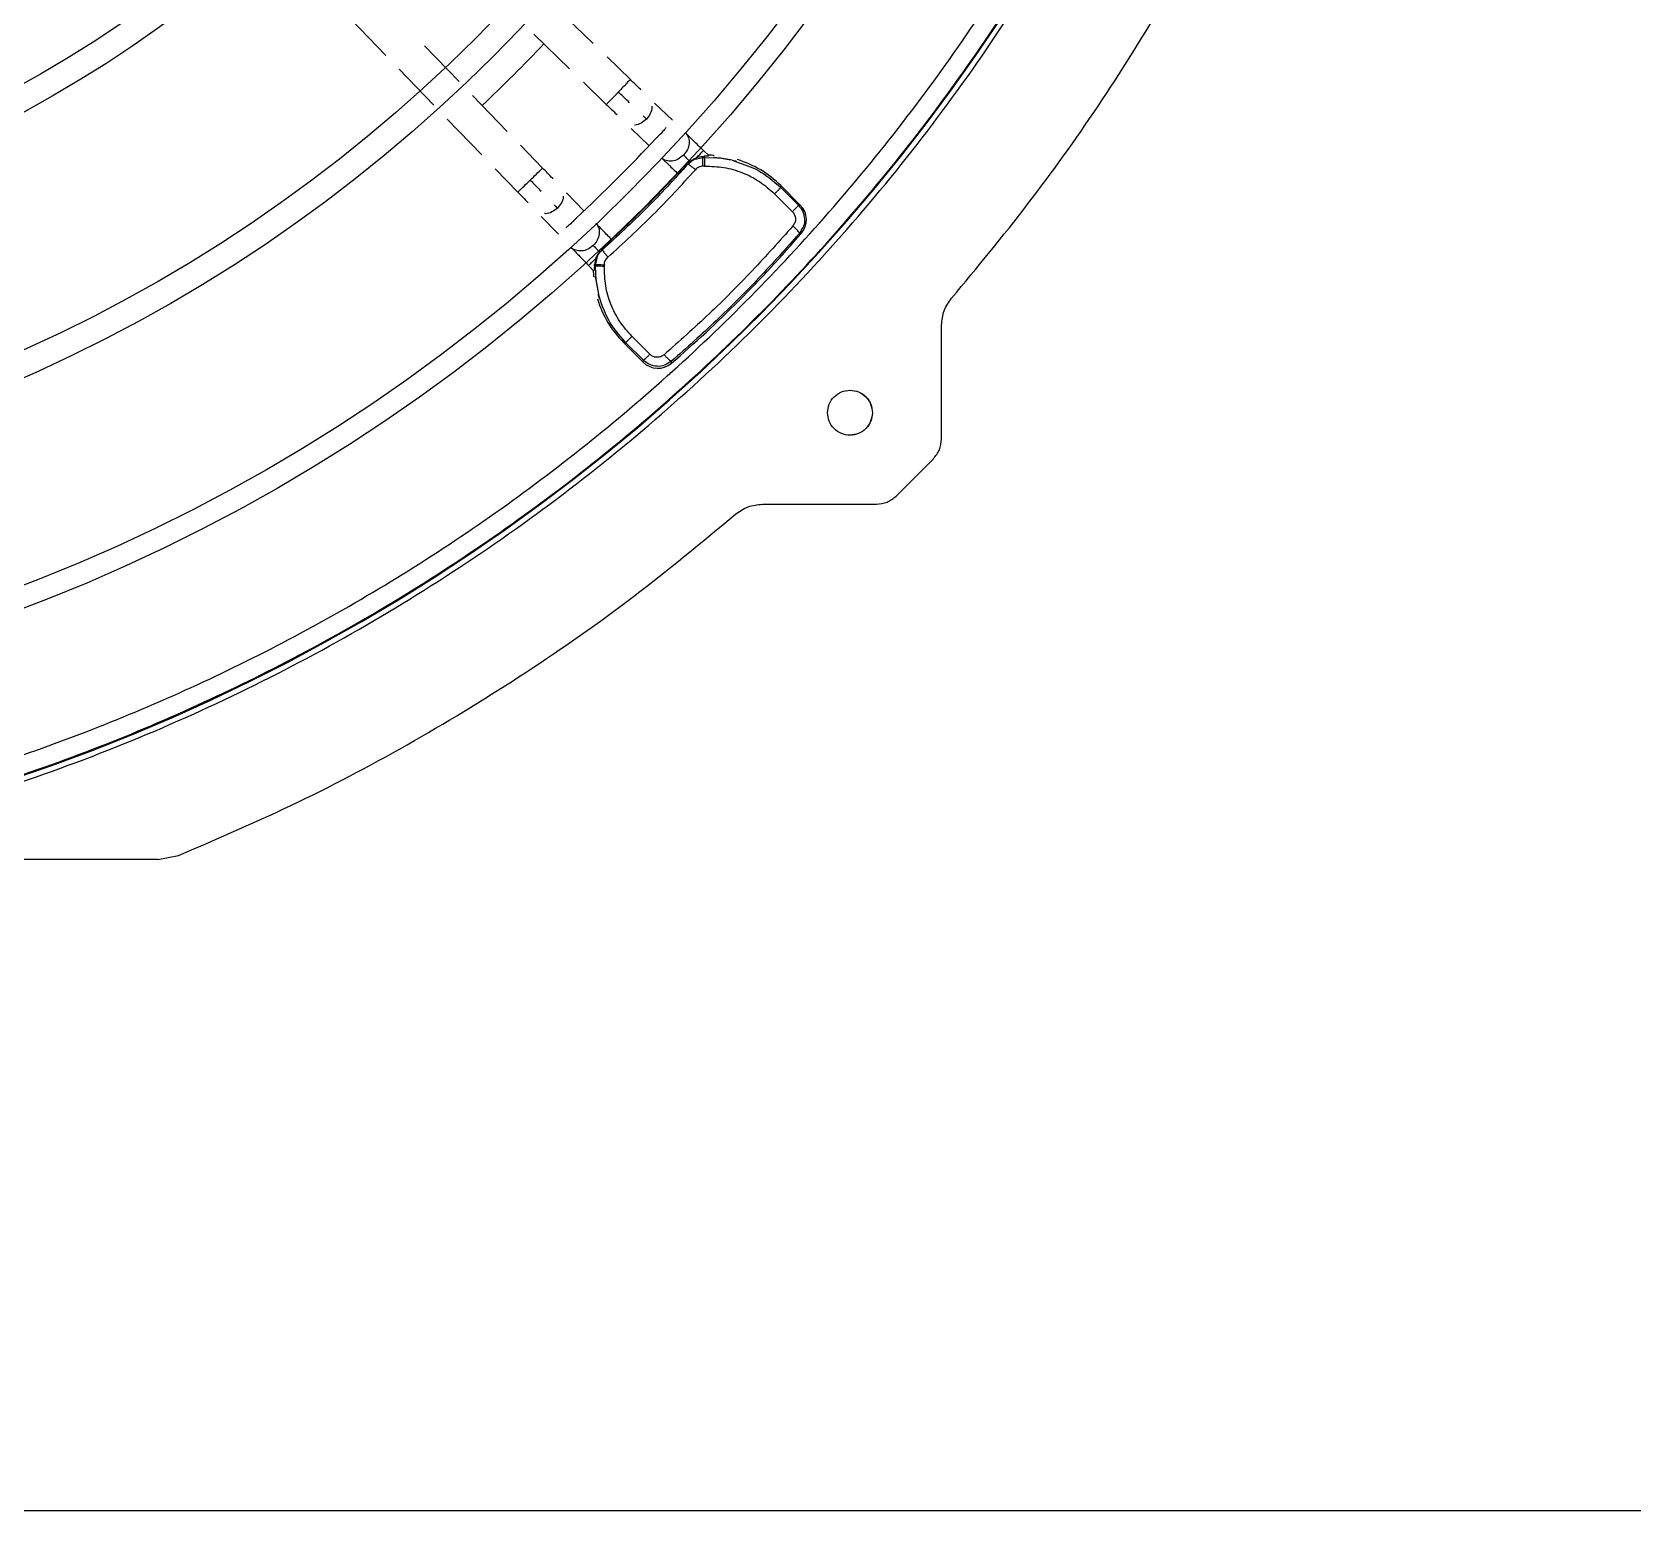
# Model space of a CAD drawing. Extents: x -24 to 296, y -58 to 147.
# Drawn here: x 120.64 to 129.76, y 22.58 to 31.01 of the extents above; entities that cross this region are included whole.
import ezdxf

# ---------------------------------------------------------------- set-up
doc = ezdxf.new("R2010")
doc.units = 0
doc.header["$MEASUREMENT"] = 0
doc.layers.get('0').update_dxf_attribs({"linetype": 'CONTINUOUS'})
doc.layers.add('0 Unit', color=7, linetype='CONTINUOUS')

msp = doc.modelspace()

# ---------------------------------------------------------------- linework, layer by layer
at = {"color": 7, "linetype": 'Continuous', "lineweight": 25}
for p, q in [((123.83718, 30.94879), (123.63288, 31.14633)), ((122.4577, 31.08498), (122.65566, 30.88025)), ((123.07335, 30.73145), (122.87656, 30.93497)), ((123.4999, 31.0011), (123.70304, 30.80467)), ((124.04948, 30.74352), (123.91664, 30.87197)), ((122.73175, 30.80155), (122.92922, 30.59733)), ((123.78246, 30.72788), (123.91261, 30.60204)), ((123.34747, 30.44795), (123.14983, 30.65236)), ((124.28913, 30.51109), (124.18806, 30.60923)), ((123.00566, 30.51827), (123.20238, 30.31481)), ((124.05388, 30.46513), (124.15625, 30.36574)), ((123.54953, 30.23897), (123.42381, 30.36899)), ((124.46104, 30.30499), (124.42678, 30.29768)), ((124.42786, 30.29165), (124.46154, 30.29954)), ((124.46104, 30.30499), (124.47027, 30.30568)), ((124.46154, 30.29954), (124.46104, 30.30499)), ((124.47082, 30.29984), (124.46154, 30.29954)), ((124.49827, 30.30841), (124.46658, 30.33905)), ((124.47027, 30.30568), (124.47082, 30.29984)), ((124.47082, 30.29984), (124.55111, 30.29695)), ((123.27943, 30.23512), (123.40802, 30.10214)), ((124.38987, 30.27652), (124.37695, 30.26418)), ((124.37695, 30.26418), (124.37732, 30.26011)), ((124.47266, 30.24964), (124.46322, 30.24934)), ((124.90717, 30.12719), (124.90643, 30.13903)), ((124.90643, 30.13903), (125.01801, 30.02744)), ((125.00741, 30.02701), (124.90717, 30.12719)), ((123.78508, 29.99458), (123.68652, 30.09696)), ((124.87134, 30.09185), (124.89143, 30.07176)), ((124.89143, 30.07176), (124.97312, 29.99015)), ((125.01801, 30.02744), (125.00741, 30.02701)), ((123.54172, 29.96353), (123.63972, 29.86173)), ((125.02413, 29.86711), (125.01319, 29.86658)), ((123.87406, 29.76071), (123.8864, 29.77363)), ((123.89064, 29.77344), (123.8864, 29.77363)), ((123.81127, 29.68382), (123.84199, 29.65205)), ((123.84481, 29.68024), (123.84552, 29.68947)), ((123.85092, 29.67993), (123.84481, 29.68024)), ((123.85288, 29.72378), (123.84552, 29.68947)), ((123.84552, 29.68947), (123.85122, 29.68922)), ((123.85122, 29.68922), (123.85092, 29.67993)), ((123.8538, 29.59964), (123.85092, 29.67993)), ((123.85122, 29.68922), (123.85808, 29.71842)), ((123.90153, 29.68765), (123.90122, 29.67821)), ((125.82301, 28.6935), (125.82301, 29.34311)), ((124.01121, 29.24381), (124.02357, 29.24359)), ((124.1228, 29.13222), (124.01121, 29.24381)), ((124.12374, 29.14334), (124.02357, 29.24359)), ((124.07912, 29.25944), (124.05903, 29.27953)), ((124.16072, 29.17775), (124.07912, 29.25944)), ((124.1228, 29.13222), (124.12374, 29.14334)), ((124.28313, 29.1261), (124.28419, 29.13757)), ((125.56355, 28.36882), (125.77689, 28.58216)), ((124.8026, 28.3227), (125.45221, 28.3227)), ((121.35589, 26.29725), (118.79918, 26.29725)), ((121.35589, 26.29725), (121.47537, 26.3208))]:
    msp.add_line(p, q, dxfattribs=at)
at = {"color": 8, "linetype": 'Continuous', "lineweight": 25}
for p, q in [((124.14114, 30.51795), (124.12215, 30.53638)), ((124.62909, 30.28347), (124.65481, 30.27344)), ((125.02879, 29.89413), (125.01319, 29.86658)), ((124.28419, 29.13757), (124.2552, 29.12116))]:
    msp.add_line(p, q, dxfattribs=at)
at = {"color": 8, "linetype": 'Continuous', "lineweight": 25, "flags": 128}
msp.add_lwpolyline([(123.98124, 30.6728), (123.95504, 30.64572), (123.9328, 30.62277), (123.9179, 30.60743), (123.91261, 30.60204), (123.91261, 30.60204)], dxfattribs=at)
for centre, radius in [((117.06027, 37.08527), 9.99706), ((117.06027, 37.08465), 9.87436), ((117.06027, 37.08527), 8.78089), ((117.06027, 37.08465), 8.63615), ((117.06027, 37.08465), 7.41998), ((117.06646, 37.08475), 7.27453)]:
    msp.add_circle(centre, radius)
at = {"color": 7, "linetype": 'Continuous', "lineweight": 25}
for centre, radius, start, end in [((117.06539, 37.08465), 10.89215, 277.952419, 82.047581), ((117.06213, 37.08268), 8.93423, 313.437539, 316.623841), ((117.06563, 37.0855), 9.76894, 313.118297, 316.88199), ((119.80808, 34.34213), 6.11841, 312.506864, 317.495239), ((119.80794, 34.34228), 6.87283, 310.627711, 319.372428)]:
    msp.add_arc(centre, radius, start, end, dxfattribs=at)
at = {"color": 8, "linetype": 'Continuous', "lineweight": 25}
for centre, radius, start, end in [((119.79671, 34.79244), 6.45294, 315.849598, 316.359274), ((112.49025, 41.57121), 15.83438, 313.946005, 314.301587), ((116.06565, 37.79016), 10.63091, 313.68259, 314.213901)]:
    msp.add_arc(centre, radius, start, end, dxfattribs=at)
at = {"color": 7, "linetype": 'Continuous', "lineweight": 25}
for centre, major_axis, ratio, start_param, end_param in [((124.48912, 29.72066), (-0.01094, 0.5912), 0.9987336, 6.1992249, 6.2553316), ((124.48912, 29.72066), (-0.01094, 0.5912), 0.9987336, 5.4799131, 5.9712328), ((124.93435, 29.94396), (0.11816, 0.00449), 0.9988707, 5.5366603, 7.0300514), ((124.42957, 29.66112), (0.5912, -0.01099), 0.9987384, 3.1690939, 3.23078), ((124.42957, 29.66112), (0.5912, -0.01099), 0.9987384, 3.4485214, 3.9449501), ((124.20627, 29.21588), (0.00447, 0.11816), 0.9988658, 2.3945521, 3.8879404)]:
    msp.add_ellipse(centre, major_axis=major_axis, ratio=ratio, start_param=start_param, end_param=end_param, dxfattribs=at)
for points, knots in [([(109.23498, 29.67323), (109.37751, 29.5275), (109.66466, 29.23391), (110.12951, 28.82273), (110.62209, 28.4322), (111.14336, 28.06741), (111.69139, 27.73023), (112.26412, 27.42362), (112.85892, 27.1501), (113.47241, 26.91205), (114.10158, 26.71121), (114.7431, 26.549), (115.39336, 26.42645), (116.04865, 26.34414), (116.70536, 26.30218), (117.36004, 26.30026), (118.0086, 26.33765), (118.64761, 26.41313), (119.27389, 26.52507), (119.88521, 26.67179), (120.47912, 26.85127), (121.05641, 27.06239), (121.62081, 27.30589), (122.17552, 27.58379), (122.72037, 27.89745), (123.25218, 28.24666), (123.76817, 28.63109), (124.2649, 29.04975), (124.73906, 29.50117), (125.18718, 29.98307), (125.60653, 30.4933), (125.99455, 31.0293), (126.34897, 31.58809), (126.66787, 32.16644), (126.9498, 32.76104), (127.19378, 33.36857), (127.39897, 33.98495), (127.56525, 34.60654), (127.69293, 35.2298), (127.78278, 35.85204), (127.83575, 36.47021), (127.85318, 37.08465), (127.83576, 37.69909), (127.78278, 38.31725), (127.69293, 38.93949), (127.56525, 39.56275), (127.39897, 40.18435), (127.19378, 40.80073), (126.94981, 41.40825), (126.66788, 42.00285), (126.34898, 42.58121), (125.99456, 43.14), (125.60653, 43.67599), (125.18719, 44.18622), (124.73908, 44.66812), (124.26491, 45.11955), (123.76817, 45.53821), (123.25219, 45.92265), (122.72039, 46.27184), (122.17554, 46.58551), (121.62082, 46.86342), (121.05642, 47.10692), (120.47913, 47.31803), (119.88523, 47.49751), (119.2739, 47.64423), (118.64762, 47.75618), (118.00861, 47.83165), (117.36005, 47.86905), (116.70538, 47.86713), (116.04866, 47.82517), (115.39337, 47.74286), (114.7431, 47.62031), (114.10159, 47.4581), (113.47242, 47.25726), (112.85893, 47.01922), (112.26412, 46.74569), (111.69139, 46.43908), (111.14337, 46.1019), (110.6221, 45.73712), (110.12952, 45.34658), (109.66467, 44.93541), (109.37752, 44.64181), (109.23498, 44.49608)], [0, 0, 0, 0, 0.0118959, 0.0239658, 0.0361965, 0.0485736, 0.0610819, 0.0737347, 0.0864717, 0.0992743, 0.1121235, 0.125, 0.1378763, 0.1507253, 0.1635279, 0.1762651, 0.1889181, 0.2014262, 0.2138032, 0.2260338, 0.2381039, 0.25, 0.2618959, 0.2739658, 0.2861965, 0.2985736, 0.311082, 0.3237347, 0.3364717, 0.3492743, 0.3621235, 0.375, 0.3878762, 0.4007253, 0.4135279, 0.4262651, 0.4389181, 0.4514262, 0.4638031, 0.4760338, 0.4881039, 0.5, 0.5118959, 0.5239658, 0.5361965, 0.5485736, 0.5610819, 0.5737347, 0.5864717, 0.5992743, 0.6121235, 0.625, 0.6378762, 0.6507253, 0.6635279, 0.676265, 0.688918, 0.7014261, 0.7138031, 0.7260338, 0.7381039, 0.75, 0.7618958, 0.7739658, 0.7861964, 0.7985736, 0.8110819, 0.8237347, 0.8364717, 0.8492743, 0.8621235, 0.875, 0.8878762, 0.9007253, 0.9135279, 0.926265, 0.9389181, 0.9514262, 0.9638031, 0.9760338, 0.988104, 1, 1, 1, 1]), ([(118.54396, 26.29726), (118.75839, 26.33043), (119.18725, 26.39676), (119.82154, 26.54477), (120.44636, 26.72766), (121.059, 26.94829), (121.65741, 27.20492), (122.23941, 27.49689), (122.80293, 27.8231), (123.34596, 28.18239), (123.86655, 28.57348), (124.36285, 28.99497), (124.83308, 29.44536), (125.27557, 29.92303), (125.68873, 30.42629), (126.07109, 30.95332), (126.42129, 31.50226), (126.73806, 32.07114), (127.02029, 32.65793), (127.26696, 33.26052), (127.47719, 33.87678), (127.65023, 34.50449), (127.78546, 35.14143), (127.8824, 35.7853), (127.9407, 36.43381), (127.96016, 37.08465), (127.9407, 37.73549), (127.8824, 38.384), (127.78546, 39.02787), (127.65023, 39.6648), (127.47719, 40.29252), (127.26696, 40.90878), (127.02029, 41.51137), (126.73807, 42.09816), (126.42129, 42.66704), (126.0711, 43.21598), (125.68874, 43.74301), (125.27558, 44.24627), (124.83309, 44.72394), (124.36286, 45.17433), (123.86656, 45.59582), (123.34597, 45.98691), (122.80294, 46.3462), (122.23942, 46.67241), (121.65742, 46.96439), (121.05901, 47.22102), (120.44637, 47.44164), (119.82155, 47.62453), (119.18726, 47.77254), (118.7584, 47.83888), (118.54397, 47.87205)], [0, 0, 0, 0, 0.0208333, 0.0416666, 0.0625, 0.0833333, 0.1041666, 0.125, 0.1458333, 0.1666667, 0.1875, 0.2083334, 0.2291667, 0.25, 0.2708333, 0.2916666, 0.3125, 0.3333333, 0.3541666, 0.375, 0.3958333, 0.4166667, 0.4375, 0.4583333, 0.4791667, 0.5, 0.5208333, 0.5416666, 0.5625, 0.5833333, 0.6041666, 0.625, 0.6458333, 0.6666666, 0.6875, 0.7083333, 0.7291666, 0.75, 0.7708333, 0.7916667, 0.8125, 0.8333333, 0.8541667, 0.875, 0.8958333, 0.9166667, 0.9375, 0.9583333, 0.9791667, 1, 1, 1, 1]), ([(118.79918, 26.29725), (119.05203, 26.3433), (119.55775, 26.43539), (120.30159, 26.64089), (121.02992, 26.8945), (121.73834, 27.19985), (122.42353, 27.5541), (123.08203, 27.95585), (123.71058, 28.40299), (124.30604, 28.89335), (124.86545, 29.42445), (125.38603, 29.99367), (125.86519, 30.59817), (126.30054, 31.23494), (126.68992, 31.90082), (127.03139, 32.59249), (127.32326, 33.30652), (127.56406, 34.03934), (127.75261, 34.78731), (127.88796, 35.54672), (127.96944, 36.31377), (127.99664, 37.08466), (127.96944, 37.85556), (127.88796, 38.62261), (127.75261, 39.38201), (127.56406, 40.12999), (127.32325, 40.86281), (127.03139, 41.57683), (126.68991, 42.2685), (126.30053, 42.93438), (125.86518, 43.57116), (125.38602, 44.17565), (124.86544, 44.74487), (124.30602, 45.27598), (123.71056, 45.76632), (123.08202, 46.21347), (122.42352, 46.61522), (121.73832, 46.96947), (121.0299, 47.27481), (120.30157, 47.52842), (119.55773, 47.73393), (119.05202, 47.82601), (118.79916, 47.87206)], [0, 0, 0, 0, 0.025, 0.05, 0.075, 0.1, 0.125, 0.15, 0.175, 0.2, 0.225, 0.25, 0.275, 0.3, 0.325, 0.35, 0.375, 0.4, 0.425, 0.45, 0.475, 0.5, 0.525, 0.55, 0.575, 0.6, 0.625, 0.65, 0.675, 0.7, 0.725, 0.75, 0.775, 0.8, 0.825, 0.85, 0.875, 0.9, 0.925, 0.95, 0.975, 1, 1, 1, 1]), ([(125.88015, 29.49715), (126.02691, 29.67376), (126.32045, 30.02697), (126.72001, 30.58866), (127.08796, 31.17119), (127.42016, 31.77496), (127.71623, 32.3972), (127.97491, 33.0359), (128.19536, 33.68878), (128.37679, 34.35357), (128.51856, 35.02792), (128.62019, 35.70948), (128.68131, 36.39586), (128.7017, 37.08465), (128.68131, 37.77345), (128.62019, 38.45983), (128.51856, 39.14139), (128.37679, 39.81574), (128.19536, 40.48053), (127.97491, 41.13341), (127.71623, 41.77211), (127.42016, 42.39435), (127.08796, 42.99812), (126.72001, 43.58065), (126.32045, 44.14233), (126.02691, 44.49555), (125.88015, 44.67216)], [0, 0, 0, 0, 0.0416667, 0.0833334, 0.1250001, 0.1666667, 0.2083333, 0.2500001, 0.2916667, 0.3333334, 0.375, 0.4166667, 0.4583334, 0.5, 0.5416667, 0.5833334, 0.625, 0.6666667, 0.7083333, 0.75, 0.7916667, 0.8333333, 0.875, 0.9166667, 0.9583333, 1, 1, 1, 1]), ([(124.04491, 30.6112), (124.03326, 30.62248), (124.01243, 30.64264), (123.99078, 30.66358), (123.98124, 30.6728)], [0, 0, 0, 0, 0.5595947, 1, 1, 1, 1]), ([(124.10932, 30.68561), (124.10863, 30.68629), (124.09968, 30.69495), (124.07922, 30.71476), (124.05937, 30.73396), (124.04944, 30.74356)], [0, 0, 0, 0, 0.0404273, 0.5200487, 1, 1, 1, 1]), ([(123.91261, 30.60204), (123.92253, 30.59245), (123.94235, 30.57328), (123.96357, 30.55274), (123.9732, 30.54341), (123.97465, 30.542)], [0, 0, 0, 0, 0.4595535, 0.9186406, 1, 1, 1, 1]), ([(124.22495, 30.43658), (124.21913, 30.43076), (124.20892, 30.42055), (124.2002, 30.41206), (124.19644, 30.4084)], [0, 0, 0, 0, 0.5692756, 1, 1, 1, 1]), ([(124.25294, 30.46926), (124.24937, 30.46497), (124.24103, 30.45495), (124.2308, 30.44326), (124.22495, 30.43658)], [0, 0, 0, 0, 0.4276662, 1, 1, 1, 1]), ([(124.46658, 30.33905), (124.45659, 30.34871), (124.43663, 30.36802), (124.40846, 30.39528), (124.38313, 30.41983), (124.37033, 30.43224), (124.36393, 30.43845)], [0, 0, 0, 0, 0.2501721, 0.5001148, 0.7499855, 1, 1, 1, 1]), ([(124.2268, 30.29723), (124.23276, 30.29144), (124.24469, 30.27986), (124.26803, 30.25725), (124.29396, 30.23214), (124.31254, 30.21417), (124.32183, 30.20519)], [0, 0, 0, 0, 0.2501228, 0.5000006, 0.7499829, 1, 1, 1, 1]), ([(124.38987, 30.27652), (124.38166, 30.28447), (124.36699, 30.29867), (124.35705, 30.30831), (124.35268, 30.31255)], [0, 0, 0, 0, 0.5597948, 1, 1, 1, 1]), ([(124.38987, 30.27652), (124.39539, 30.28069), (124.40716, 30.28958), (124.41998, 30.29487), (124.42678, 30.29768)], [0, 0, 0, 0, 0.4691273, 1, 1, 1, 1]), ([(124.46322, 30.24934), (124.46301, 30.25592), (124.46259, 30.26908), (124.46206, 30.2851), (124.46167, 30.2965), (124.46159, 30.29853), (124.46154, 30.29954)], [0, 0, 0, 0, 0.2500051, 0.5000034, 0.7500065, 1, 1, 1, 1]), ([(124.49733, 30.30902), (124.49749, 30.30896), (124.49826, 30.30864), (124.49642, 30.3081), (124.48974, 30.30715), (124.4783, 30.30629), (124.47027, 30.30568)], [0, 0, 0, 0, 0.0544413, 0.2667928, 0.4847306, 1, 1, 1, 1]), ([(124.47082, 30.29984), (124.47087, 30.29883), (124.47099, 30.2968), (124.47142, 30.2854), (124.47199, 30.26938), (124.47244, 30.25622), (124.47266, 30.24964)], [0, 0, 0, 0, 0.2500052, 0.4999953, 0.7499948, 1, 1, 1, 1]), ([(124.52562, 30.30126), (124.52595, 30.30098), (124.5266, 30.30043), (124.53427, 30.29922), (124.54312, 30.29804), (124.54933, 30.29719), (124.55111, 30.29695)], [0, 0, 0, 0, 0.2874692, 0.5741911, 0.8783157, 1, 1, 1, 1]), ([(124.62908, 30.28347), (124.62367, 30.28443), (124.6124, 30.28643), (124.59904, 30.28836), (124.58486, 30.29074), (124.57004, 30.29368), (124.55738, 30.29587), (124.55111, 30.29695)], [0, 0, 0, 0, 0.2240368, 0.4664933, 0.4817515, 0.7432779, 1, 1, 1, 1]), ([(123.61053, 30.17583), (123.60884, 30.17758), (123.59923, 30.18754), (123.57837, 30.20914), (123.55915, 30.22903), (123.54953, 30.23897)], [0, 0, 0, 0, 0.0962934, 0.547993, 1, 1, 1, 1]), ([(124.37732, 30.26011), (124.29985, 30.17537), (124.14492, 30.00589), (123.9754, 29.85092), (123.89064, 29.77344)], [0, 0, 0, 0, 0.5000017, 1, 1, 1, 1]), ([(123.92161, 29.73043), (124.00853, 29.80981), (124.18236, 29.96857), (124.34109, 30.14237), (124.42045, 30.22927)], [0, 0, 0, 0, 0.4999983, 1, 1, 1, 1]), ([(124.32069, 30.20727), (124.3208, 30.20711), (124.32106, 30.20672), (124.32571, 30.21072), (124.33401, 30.21866), (124.34613, 30.231), (124.36078, 30.24645), (124.37157, 30.25828), (124.37695, 30.26418)], [0, 0, 0, 0, 0.1117362, 0.2735464, 0.4507769, 0.6377523, 0.8195448, 1, 1, 1, 1]), ([(124.42045, 30.22927), (124.41536, 30.23361), (124.40482, 30.24257), (124.39103, 30.25306), (124.38082, 30.25974), (124.37846, 30.25999), (124.37732, 30.26011)], [0, 0, 0, 0, 0.2418938, 0.5000354, 0.7581642, 1, 1, 1, 1]), ([(124.46322, 30.24934), (124.45921, 30.24898), (124.45113, 30.24824), (124.43965, 30.24395), (124.42902, 30.23786), (124.4233, 30.23212), (124.42045, 30.22927)], [0, 0, 0, 0, 0.2478068, 0.4994052, 0.75117, 1, 1, 1, 1]), ([(124.47266, 30.24964), (124.50948, 30.24866), (124.5831, 30.2467), (124.68957, 30.21513), (124.78881, 30.16529), (124.84383, 30.11633), (124.87134, 30.09185)], [0, 0, 0, 0, 0.2499933, 0.4999925, 0.7499947, 1, 1, 1, 1]), ([(124.62909, 30.28347), (124.63407, 30.28242), (124.64405, 30.28031), (124.65232, 30.27873), (124.65355, 30.27891), (124.65405, 30.27899)], [0, 0, 0, 0, 0.3719344, 0.7451165, 1, 1, 1, 1]), ([(124.65481, 30.27344), (124.69633, 30.26), (124.79061, 30.22947), (124.86534, 30.16389), (124.90717, 30.12719)], [0, 0, 0, 0, 0.4402892, 1, 1, 1, 1]), ([(123.47899, 30.17055), (123.49073, 30.15841), (123.51168, 30.13674), (123.53173, 30.11598), (123.54056, 30.10685)], [0, 0, 0, 0, 0.5600454, 1, 1, 1, 1]), ([(124.90717, 30.12719), (124.90649, 30.12656), (124.90513, 30.12532), (124.89701, 30.11734), (124.88551, 30.10597), (124.87607, 30.09656), (124.87134, 30.09185)], [0, 0, 0, 0, 0.2500053, 0.5, 0.750004, 1, 1, 1, 1]), ([(123.40802, 30.10214), (123.41759, 30.09223), (123.43674, 30.07243), (123.45628, 30.05219), (123.46471, 30.04346), (123.46519, 30.04297)], [0, 0, 0, 0, 0.4857743, 0.9710733, 1, 1, 1, 1]), ([(125.00741, 30.02701), (125.00691, 30.02621), (125.00592, 30.02461), (124.99827, 30.01616), (124.98714, 30.00442), (124.97779, 29.99491), (124.97312, 29.99015)], [0, 0, 0, 0, 0.2500032, 0.4999918, 0.7499989, 1, 1, 1, 1]), ([(125.00741, 30.02701), (125.01671, 30.01549), (125.03534, 29.99238), (125.04364, 29.94913), (125.04138, 29.9143), (125.03139, 29.8983), (125.02879, 29.89413)], [0, 0, 0, 0, 0.3037493, 0.6089884, 0.8981181, 1, 1, 1, 1]), ([(123.71462, 29.92624), (123.70793, 29.92039), (123.69624, 29.91015), (123.6862, 29.90179), (123.6819, 29.89822)], [0, 0, 0, 0, 0.5722652, 1, 1, 1, 1]), ([(123.74276, 29.95472), (123.7391, 29.95096), (123.73063, 29.94225), (123.72041, 29.93204), (123.71462, 29.92624)], [0, 0, 0, 0, 0.4320892, 1, 1, 1, 1]), ([(124.97312, 29.99015), (124.97379, 29.98946), (124.9764, 29.98678), (124.981, 29.98084), (124.98776, 29.96856), (124.992, 29.95003), (124.98864, 29.92724), (124.98014, 29.91493), (124.97588, 29.90875)], [0, 0, 0, 0, 0.0321913, 0.1254224, 0.2507651, 0.4998717, 0.7492849, 1, 1, 1, 1]), ([(123.94519, 29.82852), (123.93623, 29.83779), (123.91831, 29.85633), (123.8933, 29.88222), (123.87082, 29.90553), (123.85934, 29.91745), (123.85359, 29.92341)], [0, 0, 0, 0, 0.2501404, 0.500153, 0.7499964, 1, 1, 1, 1]), ([(124.97588, 29.90875), (124.89954, 29.82309), (124.74632, 29.65117), (124.50015, 29.40502), (124.32801, 29.25155), (124.24214, 29.175)], [0, 0, 0, 0, 0.332318, 0.6669455, 1, 1, 1, 1]), ([(125.01319, 29.86658), (124.9371, 29.7813), (124.78478, 29.6106), (124.54024, 29.36606), (124.36949, 29.21368), (124.28419, 29.13757)], [0, 0, 0, 0, 0.3331345, 0.6668655, 1, 1, 1, 1]), ([(125.01319, 29.86658), (125.01306, 29.8679), (125.01278, 29.87065), (125.00463, 29.88094), (124.99183, 29.89432), (124.98108, 29.90406), (124.97588, 29.90875)], [0, 0, 0, 0, 0.241075, 0.4998191, 0.7586658, 1, 1, 1, 1]), ([(123.71177, 29.7869), (123.71798, 29.78045), (123.73041, 29.76755), (123.75499, 29.74208), (123.78229, 29.71381), (123.80164, 29.69379), (123.81131, 29.68378)], [0, 0, 0, 0, 0.2501262, 0.5000456, 0.7499455, 1, 1, 1, 1]), ([(123.8381, 29.79797), (123.84366, 29.7922), (123.85361, 29.78187), (123.86779, 29.76719), (123.87406, 29.76071)], [0, 0, 0, 0, 0.5583276, 1, 1, 1, 1]), ([(123.85288, 29.72378), (123.85569, 29.73059), (123.86099, 29.74341), (123.86989, 29.75519), (123.87406, 29.76071)], [0, 0, 0, 0, 0.5308857, 1, 1, 1, 1]), ([(123.8864, 29.77363), (123.89229, 29.779), (123.90411, 29.78978), (123.91938, 29.80426), (123.93174, 29.81638), (123.93994, 29.82495), (123.94389, 29.82957), (123.94325, 29.82959), (123.94304, 29.8296)], [0, 0, 0, 0, 0.1809121, 0.363162, 0.5452202, 0.7282625, 0.9095708, 1, 1, 1, 1]), ([(123.89064, 29.77344), (123.89078, 29.77231), (123.89106, 29.76998), (123.89778, 29.75981), (123.9083, 29.74605), (123.91727, 29.73552), (123.92161, 29.73043)], [0, 0, 0, 0, 0.2418541, 0.4999864, 0.7581274, 1, 1, 1, 1]), ([(123.84481, 29.68024), (123.84419, 29.67218), (123.8433, 29.66073), (123.8423, 29.65398), (123.84173, 29.65211), (123.84139, 29.65289), (123.84132, 29.65306)], [0, 0, 0, 0, 0.5128881, 0.7297074, 0.9412703, 1, 1, 1, 1]), ([(123.90122, 29.67821), (123.89464, 29.67843), (123.88148, 29.67887), (123.86543, 29.67941), (123.85399, 29.6798), (123.85194, 29.67988), (123.85092, 29.67993)], [0, 0, 0, 0, 0.2499992, 0.4999941, 0.7500069, 1, 1, 1, 1]), ([(123.85122, 29.68922), (123.85224, 29.68919), (123.8543, 29.68913), (123.86573, 29.68878), (123.88179, 29.68827), (123.89495, 29.68786), (123.90153, 29.68765)], [0, 0, 0, 0, 0.2500093, 0.5000047, 0.7500127, 1, 1, 1, 1]), ([(124.05903, 29.27953), (124.03455, 29.30704), (123.98559, 29.36207), (123.93573, 29.4613), (123.90416, 29.56777), (123.9022, 29.6414), (123.90122, 29.67821)], [0, 0, 0, 0, 0.2500021, 0.4999996, 0.7500004, 1, 1, 1, 1]), ([(123.90153, 29.68765), (123.9019, 29.69166), (123.90264, 29.69975), (123.90693, 29.71123), (123.91302, 29.72186), (123.91876, 29.72758), (123.92161, 29.73043)], [0, 0, 0, 0, 0.2478493, 0.4994389, 0.751195, 1, 1, 1, 1]), ([(123.8538, 29.59964), (123.8531, 29.6048), (123.85181, 29.6143), (123.85038, 29.62372), (123.84973, 29.62459), (123.8494, 29.62504)], [0, 0, 0, 0, 0.3668154, 0.6760527, 1, 1, 1, 1]), ([(123.8538, 29.59964), (123.85489, 29.59338), (123.8571, 29.58073), (123.86004, 29.56591), (123.86143, 29.55763), (123.86201, 29.55409), (123.86307, 29.54748), (123.86481, 29.5356), (123.86633, 29.52708), (123.86729, 29.52167)], [0, 0, 0, 0, 0.2566103, 0.518061, 0.5332531, 0.5598776, 0.6474537, 0.7762028, 1, 1, 1, 1]), ([(124.02357, 29.24359), (123.98717, 29.28559), (123.91605, 29.36767), (123.88328, 29.47114), (123.86728, 29.52167)], [0, 0, 0, 0, 0.5117156, 1, 1, 1, 1]), ([(123.87167, 29.49661), (123.87174, 29.4974), (123.87189, 29.49899), (123.87011, 29.50811), (123.86823, 29.51712), (123.86728, 29.52167)], [0, 0, 0, 0, 0.3319394, 0.6632698, 1, 1, 1, 1]), ([(125.82301, 29.34311), (125.82562, 29.37135), (125.83084, 29.42783), (125.86371, 29.47404), (125.88015, 29.49715)], [0, 0, 0, 0, 0.4999989, 1, 1, 1, 1]), ([(124.02357, 29.24359), (124.02421, 29.24428), (124.02548, 29.24567), (124.0335, 29.25383), (124.0449, 29.26535), (124.05432, 29.2748), (124.05903, 29.27953)], [0, 0, 0, 0, 0.250002, 0.4999977, 0.7500326, 1, 1, 1, 1]), ([(124.12374, 29.14334), (124.12455, 29.14385), (124.12619, 29.14488), (124.13468, 29.15257), (124.14644, 29.16372), (124.15596, 29.17308), (124.16072, 29.17775)], [0, 0, 0, 0, 0.2499991, 0.5000018, 0.7499908, 1, 1, 1, 1]), ([(124.2552, 29.12116), (124.25149, 29.11886), (124.23593, 29.10923), (124.2016, 29.10715), (124.15837, 29.1154), (124.13526, 29.13404), (124.12374, 29.14334)], [0, 0, 0, 0, 0.0915364, 0.3839845, 0.6927482, 1, 1, 1, 1]), ([(124.24214, 29.175), (124.23596, 29.17074), (124.22365, 29.16224), (124.20083, 29.15887), (124.17963, 29.16374), (124.16677, 29.17189), (124.16142, 29.17708), (124.16072, 29.17775)], [0, 0, 0, 0, 0.2509261, 0.5005154, 0.7498049, 0.9674897, 1, 1, 1, 1]), ([(124.28419, 29.13757), (124.28288, 29.13772), (124.28016, 29.13803), (124.26991, 29.14623), (124.25655, 29.15905), (124.24683, 29.16981), (124.24214, 29.175)], [0, 0, 0, 0, 0.2412463, 0.500056, 0.7588462, 1, 1, 1, 1]), ([(125.17323, 28.84436), (125.17516, 28.86112), (125.17901, 28.89466), (125.20863, 28.93731), (125.25099, 28.96581), (125.30135, 28.97582), (125.35172, 28.96581), (125.39407, 28.93731), (125.4237, 28.89466), (125.42755, 28.86112), (125.42948, 28.84436)], [0, 0, 0, 0, 0.1249991, 0.2499963, 0.3750017, 0.5000008, 0.6249999, 0.7500004, 0.8750009, 1, 1, 1, 1]), ([(125.30057, 28.97248), (125.31736, 28.97055), (125.35094, 28.9667), (125.39329, 28.93707), (125.42292, 28.89472), (125.42677, 28.86114), (125.4287, 28.84436)], [0, 0, 0, 0, 0.2499987, 0.5, 0.7500013, 1, 1, 1, 1]), ([(125.42948, 28.84436), (125.42755, 28.82759), (125.4237, 28.79405), (125.39407, 28.7514), (125.35172, 28.7229), (125.30135, 28.71289), (125.25099, 28.7229), (125.20863, 28.7514), (125.17901, 28.79405), (125.17516, 28.82759), (125.17323, 28.84436)], [0, 0, 0, 0, 0.125004, 0.2500035, 0.3749998, 0.4999992, 0.6249986, 0.7499997, 0.874996, 1, 1, 1, 1]), ([(125.4287, 28.84436), (125.42677, 28.82757), (125.42292, 28.79399), (125.39329, 28.75164), (125.35094, 28.72201), (125.31736, 28.71816), (125.30057, 28.71623)], [0, 0, 0, 0, 0.2500084, 0.5000079, 0.7500009, 1, 1, 1, 1]), ([(125.77689, 28.58216), (125.79004, 28.59845), (125.81634, 28.63104), (125.82079, 28.67268), (125.82301, 28.6935)], [0, 0, 0, 0, 0.4999937, 1, 1, 1, 1]), ([(124.64856, 28.26556), (124.67167, 28.28199), (124.71788, 28.31487), (124.77436, 28.32009), (124.8026, 28.3227)], [0, 0, 0, 0, 0.499999, 1, 1, 1, 1]), ([(125.45221, 28.3227), (125.47303, 28.32492), (125.51467, 28.32936), (125.54725, 28.35567), (125.56355, 28.36882)], [0, 0, 0, 0, 0.5000135, 1, 1, 1, 1]), ([(121.47538, 26.3208), (121.70416, 26.41964), (122.16174, 26.61732), (122.82231, 26.96876), (123.45982, 27.35947), (124.07281, 27.78856), (124.45664, 28.10656), (124.64856, 28.26556)], [0, 0, 0, 0, 0.1999999, 0.3999998, 0.5999995, 0.7999997, 1, 1, 1, 1])]:
    msp.add_open_spline(points, degree=3, knots=knots, dxfattribs=at)
at = {"color": 8, "linetype": 'Continuous', "lineweight": 25}
for points, knots in [([(124.04942, 30.74354), (124.04842, 30.74248), (124.04643, 30.74035), (124.03069, 30.724), (124.00813, 30.70062), (123.9902, 30.68207), (123.98124, 30.6728)], [0, 0, 0, 0, 0.2492735, 0.4995169, 0.7497613, 1, 1, 1, 1]), ([(124.17194, 30.59115), (124.17228, 30.58884), (124.1742, 30.57553), (124.16476, 30.54803), (124.14901, 30.52798), (124.14114, 30.51795)], [0, 0, 0, 0, 0.0947503, 0.5473763, 1, 1, 1, 1]), ([(124.14114, 30.51795), (124.13139, 30.50979), (124.11189, 30.49346), (124.08585, 30.4831), (124.07355, 30.48428), (124.07234, 30.4844)], [0, 0, 0, 0, 0.4742446, 0.9484622, 1, 1, 1, 1]), ([(124.36389, 30.43843), (124.37033, 30.43017), (124.38324, 30.4136), (124.38635, 30.37903), (124.37699, 30.34286), (124.36078, 30.32265), (124.35268, 30.31255)], [0, 0, 0, 0, 0.2487693, 0.4991783, 0.7495867, 1, 1, 1, 1]), ([(124.35268, 30.31255), (124.34288, 30.30414), (124.32329, 30.28731), (124.28696, 30.2763), (124.25395, 30.27977), (124.23242, 30.28827), (124.22688, 30.2972), (124.22684, 30.29726)], [0, 0, 0, 0, 0.249587, 0.4991786, 0.7487737, 0.998369, 1, 1, 1, 1]), ([(124.37732, 30.26011), (124.38323, 30.26583), (124.39491, 30.27713), (124.41221, 30.28871), (124.42401, 30.29093), (124.42786, 30.29165)], [0, 0, 0, 0, 0.408594, 0.8071494, 1, 1, 1, 1]), ([(123.61497, 30.02973), (123.61531, 30.02938), (123.62259, 30.02183), (123.62822, 30.01598), (123.63359, 30.01041)], [0, 0, 0, 0, 0.0460148, 1, 1, 1, 1]), ([(123.66718, 30.07818), (123.66726, 30.0773), (123.66837, 30.06532), (123.65804, 30.03963), (123.64174, 30.02015), (123.63359, 30.0104)], [0, 0, 0, 0, 0.0381349, 0.5190564, 1, 1, 1, 1]), ([(123.63359, 30.0104), (123.62356, 30.00252), (123.6035, 29.98675), (123.57571, 29.97728), (123.56212, 29.97927), (123.55955, 29.97964)], [0, 0, 0, 0, 0.4477343, 0.895488, 1, 1, 1, 1]), ([(123.85355, 29.92339), (123.8597, 29.91492), (123.87205, 29.89793), (123.87399, 29.86328), (123.86342, 29.82744), (123.84654, 29.8078), (123.8381, 29.79797)], [0, 0, 0, 0, 0.2487294, 0.4991552, 0.7495732, 1, 1, 1, 1]), ([(123.8381, 29.79797), (123.82803, 29.78989), (123.80788, 29.77373), (123.77121, 29.76395), (123.73828, 29.76852), (123.7172, 29.77779), (123.71185, 29.78686), (123.71181, 29.78692)], [0, 0, 0, 0, 0.2495828, 0.4991606, 0.7487339, 0.9983089, 1, 1, 1, 1]), ([(123.85808, 29.71842), (123.85905, 29.72387), (123.86144, 29.73725), (123.87362, 29.75593), (123.88491, 29.76755), (123.89064, 29.77344)], [0, 0, 0, 0, 0.2525908, 0.6209896, 1, 1, 1, 1]), ([(123.81159, 29.68404), (123.8115, 29.68396), (123.811, 29.68346), (123.81342, 29.68576), (123.81892, 29.69103), (123.82778, 29.69957), (123.8391, 29.71047), (123.84828, 29.71934), (123.85288, 29.72378)], [0, 0, 0, 0, 0.0377934, 0.2302349, 0.4226848, 0.6151149, 0.8075603, 1, 1, 1, 1])]:
    msp.add_open_spline(points, degree=3, knots=knots, dxfattribs=at)
at = {"layer": '0 Unit'}
msp.add_line((161.48834, 22.58475), (42.42584, 22.58475), dxfattribs=at)

doc.saveas('drawing.dxf')
